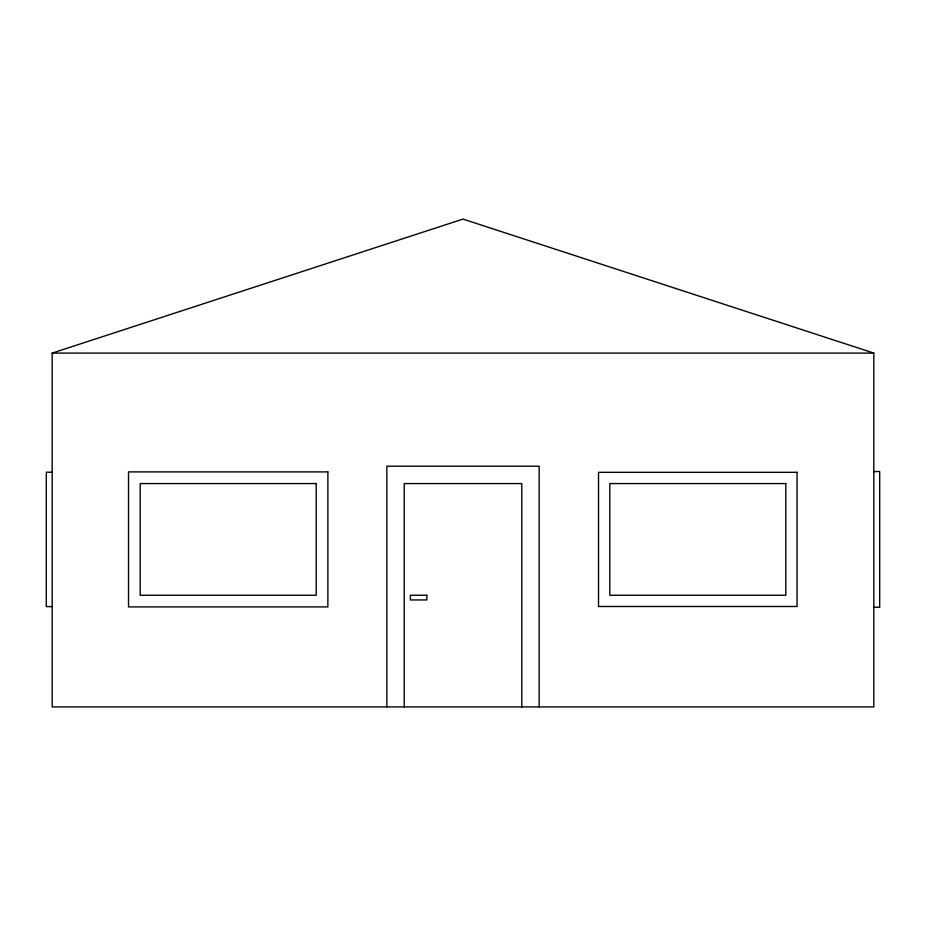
<?xml version="1.0" encoding="UTF-8"?>
<svg xmlns="http://www.w3.org/2000/svg" width="926" height="926" viewBox="0 0 926 926"><rect width="100%" height="100%" fill="white"/><g stroke="black" fill="none" stroke-linecap="round" stroke-linejoin="round"><path stroke-width="1.39" d="M52.18 353.095L463 219.092L873.82 353.095L873.82 706.908L52.18 706.908L52.18 353.095L873.82 353.095M873.82 471.542L879.7 471.542L879.7 607.271L873.82 607.271M52.18 472.225L46.3 472.225L46.3 606.588L52.18 606.588M539.152 706.908L539.152 466.195L386.848 466.195L386.848 706.908M521.778 706.908L521.778 483.569L404.222 483.569L404.222 706.908M327.885 471.901L128.517 471.901L128.517 606.912L327.885 606.912L327.885 471.901M797.066 472.318L598.532 472.318L598.532 606.495L797.066 606.495L797.066 472.318M316.217 483.569L140.185 483.569L140.185 595.244L316.217 595.244L316.217 483.569M785.815 483.569L609.783 483.569L609.783 595.244L785.815 595.244L785.815 483.569M426.828 595.244L410.38 595.244L410.38 599.944L426.828 599.944L426.828 595.244"/></g></svg>
